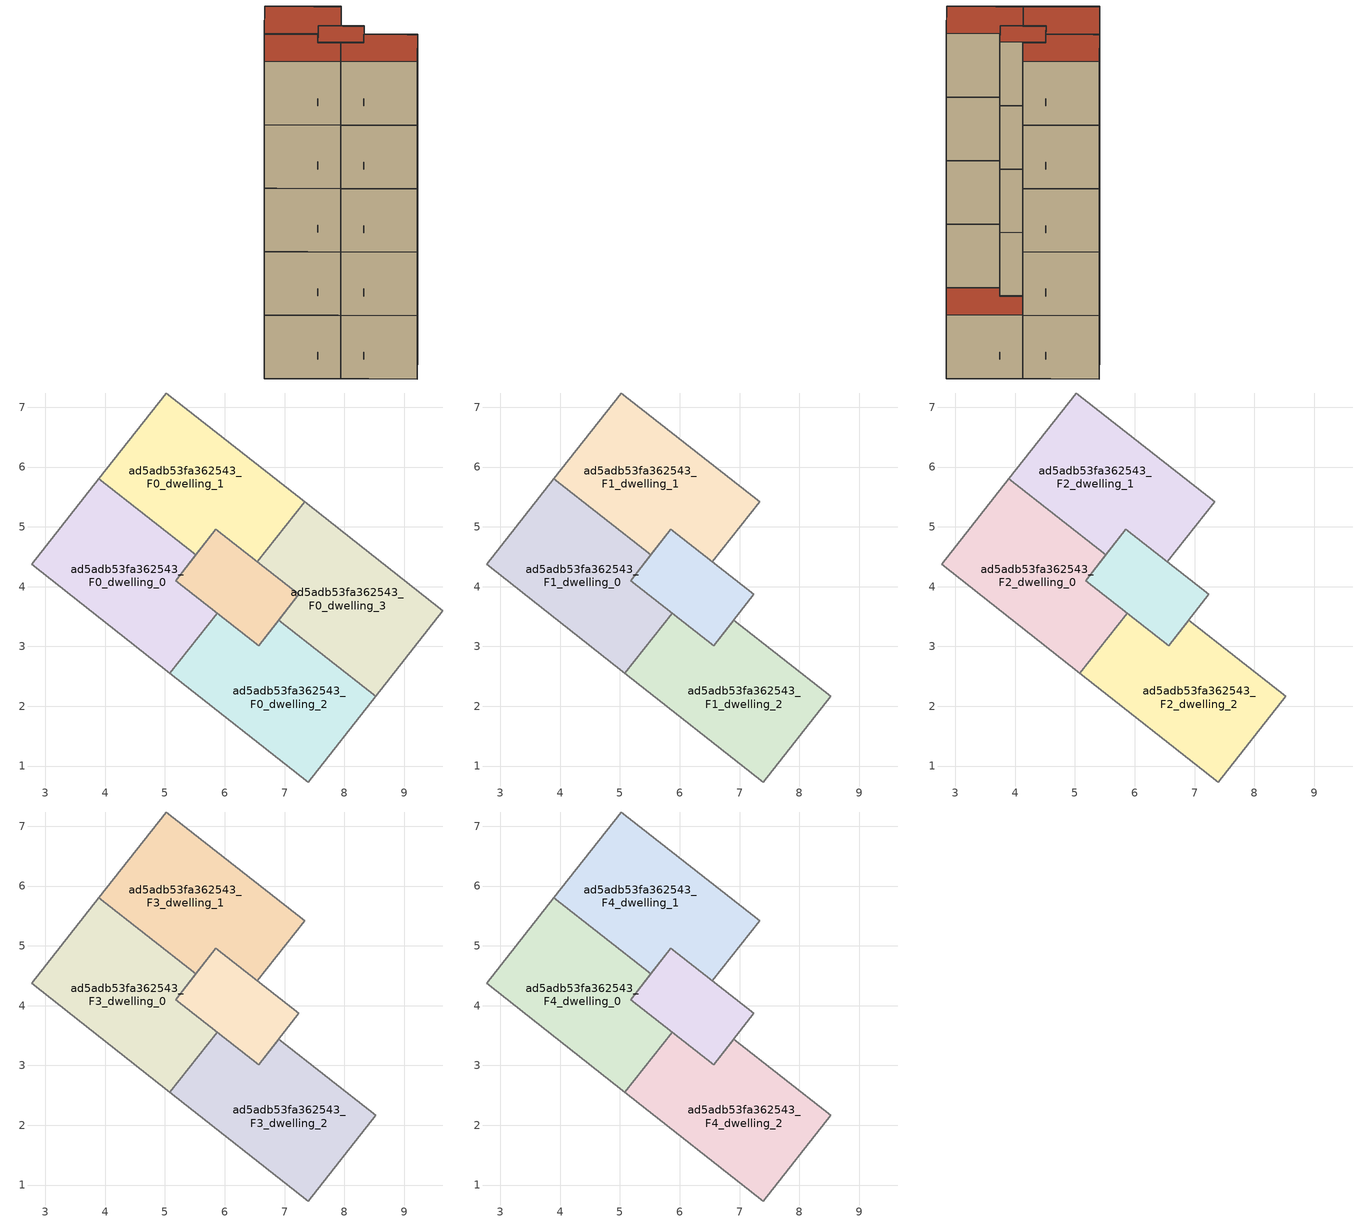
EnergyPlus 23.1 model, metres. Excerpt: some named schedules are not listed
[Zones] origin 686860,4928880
ad5adb53fa362543_F0_dwelling_0
 floor ground (EU_floor_Construction): 5.08,2.55 5.87,3.55 5.18,4.1 5.52,4.53 3.9,5.8 2.77,4.37 z0
 wall to ad5adb53fa362543_F0_dwelling_2 (EU_wall_Construction): 5.87,3.55 5.08,2.55 z0:3
 wall adiabatic (EU_wall_Construction): 5.08,2.55 2.77,4.37 3.9,5.8 / 5.52,4.53 5.18,4.1 5.87,3.55 z0:3
 wall to ad5adb53fa362543_F0_dwelling_1 (EU_wall_Construction): 3.9,5.8 5.52,4.53 z0:3
ad5adb53fa362543_F0_dwelling_1
 floor ground (EU_floor_Construction): 6.55,4.42 7.34,5.42 5.02,7.24 3.9,5.8 5.52,4.53 5.85,4.96 z0
 wall adiabatic (EU_wall_Construction): 6.55,4.42 5.85,4.96 5.52,4.53 / 3.9,5.8 5.02,7.24 7.34,5.42 z0:3
 wall to ad5adb53fa362543_F0_dwelling_3 (EU_wall_Construction): 7.34,5.42 6.55,4.42 z0:3
ad5adb53fa362543_F0_dwelling_2
 floor ground (EU_floor_Construction): 7.39,0.73 8.52,2.17 6.9,3.44 6.56,3.01 5.87,3.55 5.08,2.55 z0
 wall adiabatic (EU_wall_Construction): 5.87,3.55 6.56,3.01 6.9,3.44 / 8.52,2.17 7.39,0.73 5.08,2.55 z0:3
 wall to ad5adb53fa362543_F0_dwelling_3 (EU_wall_Construction): 6.9,3.44 8.52,2.17 z0:3
ad5adb53fa362543_F0_dwelling_3
 floor ground (EU_floor_Construction): 8.52,2.17 9.65,3.6 7.34,5.42 6.55,4.42 7.24,3.87 6.9,3.44 z0
 wall adiabatic (EU_wall_Construction): 6.9,3.44 7.24,3.87 6.55,4.42 / 7.34,5.42 9.65,3.6 8.52,2.17 z0:3
 roof outside (EU_roof_Construction): 9.65,3.6 8.52,2.17 6.9,3.44 7.24,3.87 6.55,4.42 7.34,5.42 z3
ad5adb53fa362543_F0_circulation
 floor ground (EU_floor_Construction): 6.56,3.01 7.24,3.87 5.85,4.96 5.18,4.1 z0
 wall adiabatic (EU_wall_Construction): 5.18,4.1 5.85,4.96 7.24,3.87 6.56,3.01 5.18,4.1 z0:3
ad5adb53fa362543_F1_dwelling_0
 floor to ad5adb53fa362543_F0_dwelling_0 (EU_floor_Construction): 5.08,2.55 5.87,3.55 5.18,4.1 5.52,4.53 3.9,5.8 2.77,4.37 z3
 wall to ad5adb53fa362543_F1_dwelling_2 (EU_wall_Construction): 5.87,3.55 5.08,2.55 z3:6
 wall adiabatic (EU_wall_Construction): 5.08,2.55 2.77,4.37 3.9,5.8 / 5.52,4.53 5.18,4.1 5.87,3.55 z3:6
 wall to ad5adb53fa362543_F1_dwelling_1 (EU_wall_Construction): 3.9,5.8 5.52,4.53 z3:6
ad5adb53fa362543_F1_dwelling_1
 floor to ad5adb53fa362543_F0_dwelling_1 (EU_floor_Construction): 6.55,4.42 7.34,5.42 5.02,7.24 3.9,5.8 5.52,4.53 5.85,4.96 z3
 wall adiabatic (EU_wall_Construction): 3.9,5.8 5.02,7.24 7.34,5.42 6.55,4.42 5.85,4.96 5.52,4.53 z3:6
ad5adb53fa362543_F1_dwelling_2
 floor to ad5adb53fa362543_F0_dwelling_2 (EU_floor_Construction): 7.39,0.73 8.52,2.17 6.9,3.44 6.56,3.01 5.87,3.55 5.08,2.55 z3
 wall adiabatic (EU_wall_Construction): 5.87,3.55 6.56,3.01 6.9,3.44 8.52,2.17 7.39,0.73 5.08,2.55 z3:6
ad5adb53fa362543_F1_circulation
 floor to ad5adb53fa362543_F0_circulation (EU_floor_Construction): 6.56,3.01 7.24,3.87 5.85,4.96 5.18,4.1 z3
 wall adiabatic (EU_wall_Construction): 5.18,4.1 5.85,4.96 7.24,3.87 6.56,3.01 5.18,4.1 z3:6
ad5adb53fa362543_F2_dwelling_0
 floor to ad5adb53fa362543_F1_dwelling_0 (EU_floor_Construction): 5.08,2.55 5.87,3.55 5.18,4.1 5.52,4.53 3.9,5.8 2.77,4.37 z6
 wall to ad5adb53fa362543_F2_dwelling_2 (EU_wall_Construction): 5.87,3.55 5.08,2.55 z6:9
 wall adiabatic (EU_wall_Construction): 5.08,2.55 2.77,4.37 3.9,5.8 / 5.52,4.53 5.18,4.1 5.87,3.55 z6:9
 wall to ad5adb53fa362543_F2_dwelling_1 (EU_wall_Construction): 3.9,5.8 5.52,4.53 z6:9
ad5adb53fa362543_F2_dwelling_1
 floor to ad5adb53fa362543_F1_dwelling_1 (EU_floor_Construction): 6.55,4.42 7.34,5.42 5.02,7.24 3.9,5.8 5.52,4.53 5.85,4.96 z6
 wall adiabatic (EU_wall_Construction): 3.9,5.8 5.02,7.24 7.34,5.42 6.55,4.42 5.85,4.96 5.52,4.53 z6:9
ad5adb53fa362543_F2_dwelling_2
 floor to ad5adb53fa362543_F1_dwelling_2 (EU_floor_Construction): 7.39,0.73 8.52,2.17 6.9,3.44 6.56,3.01 5.87,3.55 5.08,2.55 z6
 wall adiabatic (EU_wall_Construction): 5.87,3.55 6.56,3.01 6.9,3.44 8.52,2.17 7.39,0.73 5.08,2.55 z6:9
ad5adb53fa362543_F2_circulation
 floor to ad5adb53fa362543_F1_circulation (EU_floor_Construction): 6.56,3.01 7.24,3.87 5.85,4.96 5.18,4.1 z6
 wall adiabatic (EU_wall_Construction): 5.18,4.1 5.85,4.96 7.24,3.87 6.56,3.01 5.18,4.1 z6:9
ad5adb53fa362543_F3_dwelling_0
 floor to ad5adb53fa362543_F2_dwelling_0 (EU_floor_Construction): 5.08,2.55 5.87,3.55 5.18,4.1 5.52,4.53 3.9,5.8 2.77,4.37 z9
 wall to ad5adb53fa362543_F3_dwelling_2 (EU_wall_Construction): 5.87,3.55 5.08,2.55 z9:12
 wall adiabatic (EU_wall_Construction): 5.08,2.55 2.77,4.37 3.9,5.8 / 5.52,4.53 5.18,4.1 5.87,3.55 z9:12
 wall to ad5adb53fa362543_F3_dwelling_1 (EU_wall_Construction): 3.9,5.8 5.52,4.53 z9:12
ad5adb53fa362543_F3_dwelling_1
 floor to ad5adb53fa362543_F2_dwelling_1 (EU_floor_Construction): 6.55,4.42 7.34,5.42 5.02,7.24 3.9,5.8 5.52,4.53 5.85,4.96 z9
 wall adiabatic (EU_wall_Construction): 3.9,5.8 5.02,7.24 7.34,5.42 6.55,4.42 5.85,4.96 5.52,4.53 z9:12
ad5adb53fa362543_F3_dwelling_2
 floor to ad5adb53fa362543_F2_dwelling_2 (EU_floor_Construction): 7.39,0.73 8.52,2.17 6.9,3.44 6.56,3.01 5.87,3.55 5.08,2.55 z9
 wall adiabatic (EU_wall_Construction): 5.87,3.55 6.56,3.01 6.9,3.44 8.52,2.17 7.39,0.73 5.08,2.55 z9:12
ad5adb53fa362543_F3_circulation
 floor to ad5adb53fa362543_F2_circulation (EU_floor_Construction): 6.56,3.01 7.24,3.87 5.85,4.96 5.18,4.1 z9
 wall adiabatic (EU_wall_Construction): 5.18,4.1 5.85,4.96 7.24,3.87 6.56,3.01 5.18,4.1 z9:12
ad5adb53fa362543_F4_dwelling_0
 floor to ad5adb53fa362543_F3_dwelling_0 (EU_floor_Construction): 5.08,2.55 5.87,3.55 5.18,4.1 5.52,4.53 3.9,5.8 2.77,4.37 z12
 wall to ad5adb53fa362543_F4_dwelling_2 (EU_wall_Construction): 5.87,3.55 5.08,2.55 z12:15
 wall adiabatic (EU_wall_Construction): 5.08,2.55 2.77,4.37 3.9,5.8 / 5.52,4.53 5.18,4.1 5.87,3.55 z12:15
 wall to ad5adb53fa362543_F4_dwelling_1 (EU_wall_Construction): 3.9,5.8 5.52,4.53 z12:15
 roof outside (EU_roof_Construction): 5.52,4.53 5.18,4.1 5.87,3.55 5.08,2.55 2.77,4.37 3.9,5.8 z15
ad5adb53fa362543_F4_dwelling_1
 floor to ad5adb53fa362543_F3_dwelling_1 (EU_floor_Construction): 6.55,4.42 7.34,5.42 5.02,7.24 3.9,5.8 5.52,4.53 5.85,4.96 z12
 wall adiabatic (EU_wall_Construction): 3.9,5.8 5.02,7.24 7.34,5.42 6.55,4.42 5.85,4.96 5.52,4.53 z12:15
 roof outside (EU_roof_Construction): 7.34,5.42 6.55,4.42 5.85,4.96 5.52,4.53 3.9,5.8 5.02,7.24 z15
ad5adb53fa362543_F4_dwelling_2
 floor to ad5adb53fa362543_F3_dwelling_2 (EU_floor_Construction): 7.39,0.73 8.52,2.17 6.9,3.44 6.56,3.01 5.87,3.55 5.08,2.55 z12
 wall adiabatic (EU_wall_Construction): 5.87,3.55 6.56,3.01 6.9,3.44 8.52,2.17 7.39,0.73 5.08,2.55 z12:15
 roof outside (EU_roof_Construction): 8.52,2.17 7.39,0.73 5.08,2.55 5.87,3.55 6.56,3.01 6.9,3.44 z15
ad5adb53fa362543_F4_circulation
 floor to ad5adb53fa362543_F3_circulation (EU_floor_Construction): 6.56,3.01 7.24,3.87 5.85,4.96 5.18,4.1 z12
 wall adiabatic (EU_wall_Construction): 5.18,4.1 5.85,4.96 7.24,3.87 6.56,3.01 5.18,4.1 z12:15
 roof outside (EU_roof_Construction): 7.24,3.87 6.56,3.01 5.18,4.1 5.85,4.96 z15
[Building]
EU S2 Campaign: North Axis=0; Terrain=City; Solar Distribution=FullExterior
[Site:Location]
Bologna: Latitude=44.5; Longitude=11.25; Time Zone=1; Elevation=37
[SizingPeriod:WeatherFileDays]
AnnualSizingPeriod: Begin Month=1; Begin Day of Month=1; End Month=12; End Day of Month=31; Day of Week for Start Day=Monday; Use Weather File Daylight Saving Period=No; Use Weather File Rain and Snow Indicators=No
[MATERIAL]
EU_InternalMass_Material: Roughness=MediumRough; Thickness=0.1; Conductivity=1; Density=1800; Specific Heat=900; Thermal Absorptance=0.9; Solar Absorptance=0.7; Visible Absorptance=0.7
[MATERIAL:NOMASS] Roughness=MediumRough; Thermal Absorptance=0.9; Solar Absorptance=0.7; Visible Absorptance=0.7
Name | Thermal Resistance
EU_wall_NoMass | 0.905828
EU_roof_NoMass | 0.37593
EU_floor_NoMass | 0.67114
[CONSTRUCTION]
EU_wall_Construction: EU_wall_NoMass
EU_roof_Construction: EU_roof_NoMass
EU_floor_Construction: EU_floor_NoMass
EU_InternalMass_Construction: EU_InternalMass_Material
[ZONE] Type=1; Multiplier=1; Ceiling Height=autocalculate; Floor Area=autocalculate; Part of Total Floor Area=Yes
Name | Volume
ad5adb53fa362543_F0_dwelling_0; ad5adb53fa362543_F1_dwelling_0; ad5adb53fa362543_F2_dwelling_0; ad5adb53fa362543_F3_dwelling_0; ad5adb53fa362543_F4_dwelling_0 | 14.644
ad5adb53fa362543_F0_dwelling_1; ad5adb53fa362543_F1_dwelling_1; ad5adb53fa362543_F2_dwelling_1; ad5adb53fa362543_F3_dwelling_1; ad5adb53fa362543_F4_dwelling_1 | 14.6514
ad5adb53fa362543_F0_dwelling_2; ad5adb53fa362543_F1_dwelling_2; ad5adb53fa362543_F2_dwelling_2; ad5adb53fa362543_F3_dwelling_2; ad5adb53fa362543_F4_dwelling_2 | 14.6499
ad5adb53fa362543_F0_dwelling_3 | 14.6477
ad5adb53fa362543_F0_circulation; ad5adb53fa362543_F1_circulation; ad5adb53fa362543_F2_circulation; ad5adb53fa362543_F3_circulation; ad5adb53fa362543_F4_circulation | 5.79346
[INTERNALMASS] Construction=EU_InternalMass_Construction
Name | Zone or ZoneList | Surface Area
ad5adb53fa362543_F0_dwelling_0_EU_InternalMass | ad5adb53fa362543_F0_dwelling_0 | 4.88266
ad5adb53fa362543_F0_dwelling_1_EU_InternalMass | ad5adb53fa362543_F0_dwelling_1 | 4.88266
ad5adb53fa362543_F0_dwelling_2_EU_InternalMass | ad5adb53fa362543_F0_dwelling_2 | 4.88266
ad5adb53fa362543_F0_dwelling_3_EU_InternalMass | ad5adb53fa362543_F0_dwelling_3 | 4.88266
ad5adb53fa362543_F1_dwelling_0_EU_InternalMass | ad5adb53fa362543_F1_dwelling_0 | 9.76532
ad5adb53fa362543_F1_dwelling_1_EU_InternalMass | ad5adb53fa362543_F1_dwelling_1 | 4.88266
ad5adb53fa362543_F1_dwelling_2_EU_InternalMass | ad5adb53fa362543_F1_dwelling_2 | 4.88266
ad5adb53fa362543_F2_dwelling_0_EU_InternalMass | ad5adb53fa362543_F2_dwelling_0 | 9.76532
ad5adb53fa362543_F2_dwelling_1_EU_InternalMass | ad5adb53fa362543_F2_dwelling_1 | 4.88266
ad5adb53fa362543_F2_dwelling_2_EU_InternalMass | ad5adb53fa362543_F2_dwelling_2 | 4.88266
ad5adb53fa362543_F3_dwelling_0_EU_InternalMass | ad5adb53fa362543_F3_dwelling_0 | 9.76532
ad5adb53fa362543_F3_dwelling_1_EU_InternalMass | ad5adb53fa362543_F3_dwelling_1 | 4.88266
ad5adb53fa362543_F3_dwelling_2_EU_InternalMass | ad5adb53fa362543_F3_dwelling_2 | 4.88266
ad5adb53fa362543_F4_dwelling_0_EU_InternalMass | ad5adb53fa362543_F4_dwelling_0 | 9.76532
ad5adb53fa362543_F4_dwelling_1_EU_InternalMass | ad5adb53fa362543_F4_dwelling_1 | 4.88266
ad5adb53fa362543_F4_dwelling_2_EU_InternalMass | ad5adb53fa362543_F4_dwelling_2 | 4.88266
[OTHEREQUIPMENT] Fuel Type=Electricity; Design Level Calculation Method=Watts/Area; Power per Zone Floor Area=1; Fraction Latent=0; Fraction Radiant=0; Fraction Lost=0; Carbon Dioxide Generation Rate=0; EndUse Subcategory=EU_Step8_InternalGains
Name | Zone or ZoneList or Space or SpaceList | Schedule
EU_Step8_InternalGain_ad5adb53fa362543_F0_dwelling_0_f000 | ad5adb53fa362543_F0_dwelling_0 | EU_Step8_GainSchedule_ad5adb53fa362543_F0_dwelling_0_f000
EU_Step8_InternalGain_ad5adb53fa362543_F0_dwelling_1_f000 | ad5adb53fa362543_F0_dwelling_1 | EU_Step8_GainSchedule_ad5adb53fa362543_F0_dwelling_1_f000
EU_Step8_InternalGain_ad5adb53fa362543_F0_dwelling_2_f000 | ad5adb53fa362543_F0_dwelling_2 | EU_Step8_GainSchedule_ad5adb53fa362543_F0_dwelling_2_f000
EU_Step8_InternalGain_ad5adb53fa362543_F0_dwelling_3_f000 | ad5adb53fa362543_F0_dwelling_3 | EU_Step8_GainSchedule_ad5adb53fa362543_F0_dwelling_3_f000
EU_Step8_InternalGain_ad5adb53fa362543_F1_dwelling_0_f000 | ad5adb53fa362543_F1_dwelling_0 | EU_Step8_GainSchedule_ad5adb53fa362543_F1_dwelling_0_f000
EU_Step8_InternalGain_ad5adb53fa362543_F1_dwelling_1_f000 | ad5adb53fa362543_F1_dwelling_1 | EU_Step8_GainSchedule_ad5adb53fa362543_F1_dwelling_1_f000
EU_Step8_InternalGain_ad5adb53fa362543_F1_dwelling_2_f000 | ad5adb53fa362543_F1_dwelling_2 | EU_Step8_GainSchedule_ad5adb53fa362543_F1_dwelling_2_f000
EU_Step8_InternalGain_ad5adb53fa362543_F2_dwelling_0_f000 | ad5adb53fa362543_F2_dwelling_0 | EU_Step8_GainSchedule_ad5adb53fa362543_F2_dwelling_0_f000
EU_Step8_InternalGain_ad5adb53fa362543_F2_dwelling_1_f000 | ad5adb53fa362543_F2_dwelling_1 | EU_Step8_GainSchedule_ad5adb53fa362543_F2_dwelling_1_f000
EU_Step8_InternalGain_ad5adb53fa362543_F2_dwelling_2_f000 | ad5adb53fa362543_F2_dwelling_2 | EU_Step8_GainSchedule_ad5adb53fa362543_F2_dwelling_2_f000
EU_Step8_InternalGain_ad5adb53fa362543_F3_dwelling_0_f000 | ad5adb53fa362543_F3_dwelling_0 | EU_Step8_GainSchedule_ad5adb53fa362543_F3_dwelling_0_f000
EU_Step8_InternalGain_ad5adb53fa362543_F3_dwelling_1_f000 | ad5adb53fa362543_F3_dwelling_1 | EU_Step8_GainSchedule_ad5adb53fa362543_F3_dwelling_1_f000
EU_Step8_InternalGain_ad5adb53fa362543_F3_dwelling_2_f000 | ad5adb53fa362543_F3_dwelling_2 | EU_Step8_GainSchedule_ad5adb53fa362543_F3_dwelling_2_f000
EU_Step8_InternalGain_ad5adb53fa362543_F4_dwelling_0_f000 | ad5adb53fa362543_F4_dwelling_0 | EU_Step8_GainSchedule_ad5adb53fa362543_F4_dwelling_0_f000
EU_Step8_InternalGain_ad5adb53fa362543_F4_dwelling_1_f000 | ad5adb53fa362543_F4_dwelling_1 | EU_Step8_GainSchedule_ad5adb53fa362543_F4_dwelling_1_f000
EU_Step8_InternalGain_ad5adb53fa362543_F4_dwelling_2_f000 | ad5adb53fa362543_F4_dwelling_2 | EU_Step8_GainSchedule_ad5adb53fa362543_F4_dwelling_2_f000
[ZONEINFILTRATION:DESIGNFLOWRATE] Schedule=EU_AlwaysOn; Design Flow Rate Calculation Method=Flow/Area; Flow Rate per Floor Area=0.0005; Constant Term Coefficient=1; Temperature Term Coefficient=0; Velocity Term Coefficient=0; Velocity Squared Term Coefficient=0
Name | Zone or ZoneList or Space or SpaceList
EU_Circulation_Infiltration_ad5adb53fa362543_F0_circulation | ad5adb53fa362543_F0_circulation
EU_Circulation_Infiltration_ad5adb53fa362543_F1_circulation | ad5adb53fa362543_F1_circulation
EU_Circulation_Infiltration_ad5adb53fa362543_F2_circulation | ad5adb53fa362543_F2_circulation
EU_Circulation_Infiltration_ad5adb53fa362543_F3_circulation | ad5adb53fa362543_F3_circulation
EU_Circulation_Infiltration_ad5adb53fa362543_F4_circulation | ad5adb53fa362543_F4_circulation
[ZONEVENTILATION:DESIGNFLOWRATE] Schedule=EU_AlwaysOn; Design Flow Rate Calculation Method=AirChanges/Hour; Air Changes per Hour=0.73129; Ventilation Type=Natural; Fan Pressure Rise=0; Fan Total Efficiency=1; Constant Term Coefficient=1; Temperature Term Coefficient=0; Velocity Term Coefficient=0; Velocity Squared Term Coefficient=0; Minimum Indoor Temperature=-100; Maximum Indoor Temperature=100; Delta Temperature=-100; Minimum Outdoor Temperature=-100; Maximum Outdoor Temperature=100; Maximum Wind Speed=40
Name | Zone or ZoneList or Space or SpaceList
EU_ConstantAir_ad5adb53fa362543_F0_dwelling_0 | ad5adb53fa362543_F0_dwelling_0
EU_ConstantAir_ad5adb53fa362543_F0_dwelling_1 | ad5adb53fa362543_F0_dwelling_1
EU_ConstantAir_ad5adb53fa362543_F0_dwelling_2 | ad5adb53fa362543_F0_dwelling_2
EU_ConstantAir_ad5adb53fa362543_F0_dwelling_3 | ad5adb53fa362543_F0_dwelling_3
EU_ConstantAir_ad5adb53fa362543_F1_dwelling_0 | ad5adb53fa362543_F1_dwelling_0
EU_ConstantAir_ad5adb53fa362543_F1_dwelling_1 | ad5adb53fa362543_F1_dwelling_1
EU_ConstantAir_ad5adb53fa362543_F1_dwelling_2 | ad5adb53fa362543_F1_dwelling_2
EU_ConstantAir_ad5adb53fa362543_F2_dwelling_0 | ad5adb53fa362543_F2_dwelling_0
EU_ConstantAir_ad5adb53fa362543_F2_dwelling_1 | ad5adb53fa362543_F2_dwelling_1
EU_ConstantAir_ad5adb53fa362543_F2_dwelling_2 | ad5adb53fa362543_F2_dwelling_2
EU_ConstantAir_ad5adb53fa362543_F3_dwelling_0 | ad5adb53fa362543_F3_dwelling_0
EU_ConstantAir_ad5adb53fa362543_F3_dwelling_1 | ad5adb53fa362543_F3_dwelling_1
EU_ConstantAir_ad5adb53fa362543_F3_dwelling_2 | ad5adb53fa362543_F3_dwelling_2
EU_ConstantAir_ad5adb53fa362543_F4_dwelling_0 | ad5adb53fa362543_F4_dwelling_0
EU_ConstantAir_ad5adb53fa362543_F4_dwelling_1 | ad5adb53fa362543_F4_dwelling_1
EU_ConstantAir_ad5adb53fa362543_F4_dwelling_2 | ad5adb53fa362543_F4_dwelling_2
[HVACTEMPLATE:THERMOSTAT] Constant Heating Setpoint=20; Constant Cooling Setpoint=50
EU_HeatOnly_ad5adb53fa362543_F0_dwelling_0; EU_HeatOnly_ad5adb53fa362543_F0_dwelling_1; EU_HeatOnly_ad5adb53fa362543_F0_dwelling_2; EU_HeatOnly_ad5adb53fa362543_F0_dwelling_3; EU_HeatOnly_ad5adb53fa362543_F1_dwelling_0; EU_HeatOnly_ad5adb53fa362543_F1_dwelling_1; EU_HeatOnly_ad5adb53fa362543_F1_dwelling_2; EU_HeatOnly_ad5adb53fa362543_F2_dwelling_0; EU_HeatOnly_ad5adb53fa362543_F2_dwelling_1; EU_HeatOnly_ad5adb53fa362543_F2_dwelling_2; EU_HeatOnly_ad5adb53fa362543_F3_dwelling_0; EU_HeatOnly_ad5adb53fa362543_F3_dwelling_1; EU_HeatOnly_ad5adb53fa362543_F3_dwelling_2; EU_HeatOnly_ad5adb53fa362543_F4_dwelling_0; EU_HeatOnly_ad5adb53fa362543_F4_dwelling_1; EU_HeatOnly_ad5adb53fa362543_F4_dwelling_2
[HVACTEMPLATE:ZONE:IDEALLOADSAIRSYSTEM] System Availability Schedule=EU_AlwaysOn; Maximum Heating Supply Air Temperature=50; Minimum Cooling Supply Air Temperature=13; Maximum Heating Supply Air Humidity Ratio=0.0156; Minimum Cooling Supply Air Humidity Ratio=0.0077; Heating Limit=NoLimit; Cooling Limit=NoLimit; Heating Availability Schedule=EU_AlwaysOn; Cooling Availability Schedule=EU_CoolingOff; Dehumidification Control Type=ConstantSensibleHeatRatio; Cooling Sensible Heat Ratio=0.7; Dehumidification Setpoint=60; Humidification Control Type=None; Humidification Setpoint=30; Outdoor Air Method=None; Outdoor Air Flow Rate per Person=0.00944; Outdoor Air Flow Rate per Zone Floor Area=0; Outdoor Air Flow Rate per Zone=0; Demand Controlled Ventilation Type=None; Outdoor Air Economizer Type=NoEconomizer; Heat Recovery Type=None; Sensible Heat Recovery Effectiveness=0.7; Latent Heat Recovery Effectiveness=0.65
Name | Template Thermostat
ad5adb53fa362543_F0_dwelling_0 | EU_HeatOnly_ad5adb53fa362543_F0_dwelling_0
ad5adb53fa362543_F0_dwelling_1 | EU_HeatOnly_ad5adb53fa362543_F0_dwelling_1
ad5adb53fa362543_F0_dwelling_2 | EU_HeatOnly_ad5adb53fa362543_F0_dwelling_2
ad5adb53fa362543_F0_dwelling_3 | EU_HeatOnly_ad5adb53fa362543_F0_dwelling_3
ad5adb53fa362543_F1_dwelling_0 | EU_HeatOnly_ad5adb53fa362543_F1_dwelling_0
ad5adb53fa362543_F1_dwelling_1 | EU_HeatOnly_ad5adb53fa362543_F1_dwelling_1
ad5adb53fa362543_F1_dwelling_2 | EU_HeatOnly_ad5adb53fa362543_F1_dwelling_2
ad5adb53fa362543_F2_dwelling_0 | EU_HeatOnly_ad5adb53fa362543_F2_dwelling_0
ad5adb53fa362543_F2_dwelling_1 | EU_HeatOnly_ad5adb53fa362543_F2_dwelling_1
